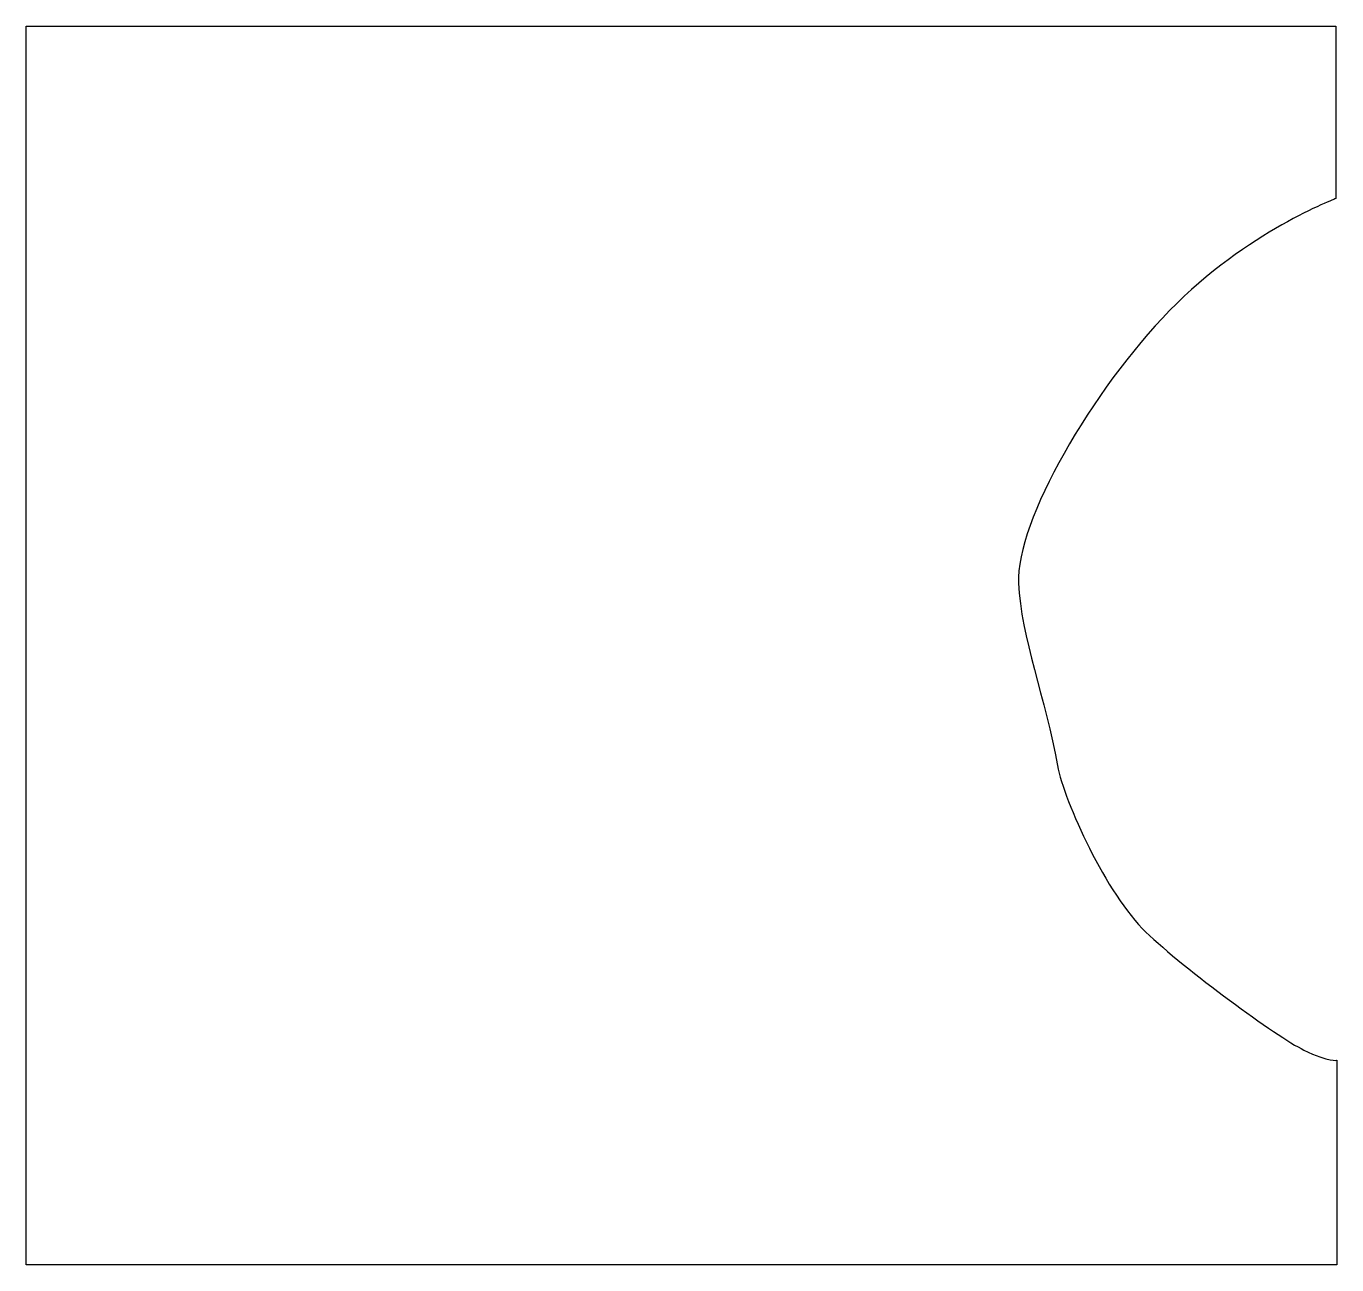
# Model space of a CAD drawing. Extents: x 170 to 488, y 388 to 689.
import ezdxf

# ---------------------------------------------------------------- set-up
doc = ezdxf.new("R2010")
doc.units = 0
doc.layers.add('Layer_1', color=7, linetype='CONTINUOUS')

msp = doc.modelspace()

# ---------------------------------------------------------------- linework, layer by layer
at = {"layer": 'Layer_1', "color": 7}
for points in [[(488.397345, 388.171531), (169.679894, 388.171531), (169.679894, 689.342998), (169.886313, 689.342998), (488.190926, 689.342998), (488.190926, 647.439089)], [(488.397345, 437.919506), (488.397345, 388.171531)]]:
    msp.add_lwpolyline(points, dxfattribs=at)
for points in [[(488.190926, 647.439089), (488.190926, 647.439089), (466.516517, 639.388579), (447.732, 620.191219)], [(447.732, 620.191219), (428.947483, 600.993859), (410.315528, 568.921728), (410.988643, 553.929364)], [(410.988643, 553.929364), (411.572863, 540.917206), (417.583814, 525.642775), (420.48411, 509.548365)], [(420.48411, 509.548365), (422.059351, 500.806942), (432.456661, 478.172041), (441.952129, 469.089411)], [(441.952129, 469.089411), (451.447597, 460.006781), (473.947739, 443.492929), (480.346838, 440.396589)], [(480.346838, 440.396589), (486.745965, 437.300249), (488.397345, 437.919506), (488.397345, 437.919506)]]:
    msp.add_open_spline(points, degree=3, dxfattribs=at)

doc.saveas('drawing.dxf')
